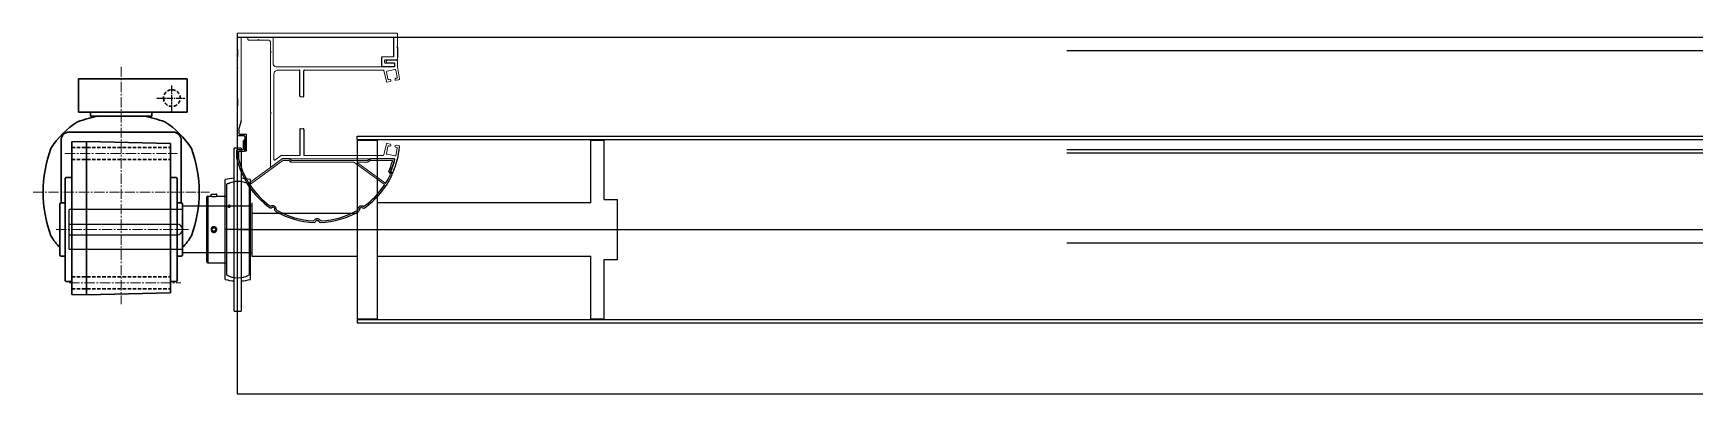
# Model space of a CAD drawing. Header units: millimetres. Extents: x -5505 to 394412, y -8522 to 584759.
# Drawn here: x -273 to 972, y 3280 to 3550 of the extents above; entities that cross this region are included whole.
import ezdxf

# ---------------------------------------------------------------- set-up
doc = ezdxf.new("R2010")
doc.units = ezdxf.units.MM
for name, pattern in [('AM_ISO08W050', [18, 12, -1.5, 3, -1.5]), ('CENTER2', [28.575, 19.05, -3.175, 3.175, -3.175]), ('DASHED2', [9.525, 6.35, -3.175])]:
    doc.linetypes.add(name, pattern=pattern)
doc.layers.add('AM_0', color=7, linetype='Continuous', lineweight=30)
doc.layers.add('AM_3', color=7, linetype='DASHED2', lineweight=30)
doc.layers.add('AM_7', color=4, linetype='AM_ISO08W050')
doc.layers.add('View_0_PV', color=7, linetype='Continuous')
doc.layers.add('LINE', color=7, linetype='Continuous', lineweight=20, plot=False)

# ---------------------------------------------------------------- blocks, each defined once
blk = doc.blocks.new('eeee')
for p, q in [((8549.5, 2800.8), (8548.7, 2801.9)), ((8614.7, 2769), (8614.7, 2788.5)), ((8617.7, 2769), (8617.7, 2788.5)), ((8614.7, 2744), (8614.7, 2725)), ((8617.7, 2744), (8617.7, 2725))]:
    blk.add_line(p, q)
for centre, radius, start, end in [((8548.5, 2801.8), 0.3, 34.8452, 155.6824), ((8602.9, 2777.2), 60, 155.6824, 175.5017), ((8604.7, 2777), 60, 156.8923, 165.8951), ((8547, 2791.5), 0.5, 165.8951, 270), ((8549.3, 2800.6), 0.3, 336.8923, 34.8452), ((8615.2, 2769), 0.5, 180, 270), ((8617.2, 2769), 0.5, 270, 0), ((8615.2, 2744), 0.5, 90, 180), ((8617.2, 2744), 0.5, 0, 90), ((8614.2, 2725), 0.5, 270, 0), ((8618.2, 2725), 0.5, 180, 270)]:
    blk.add_arc(centre, radius, start, end)
at = {"layer": 'LINE'}
for p, q in [((8547, 2791), (8553.2, 2791)), ((8553.3, 2791), (8613.3, 2791)), ((8624.7, 2791), (8613.3, 2791)), ((8630.7, 2791), (8624.7, 2791)), ((8638.9, 2796.9), (8631, 2791.1)), ((8631.8, 2788.6), (8636.4, 2792)), ((8637.2, 2791.6), (8637.2, 2727.5)), ((8639.7, 2757.2), (8639.7, 2796.5)), ((8545.7, 2780.9), (8543.5, 2781.3)), ((8545.9, 2788.4), (8544.8, 2783.1)), ((8545.2, 2782.5), (8546, 2782.3)), ((8552.4, 2787.6), (8546.5, 2788.8)), ((8552.3, 2779.5), (8550.1, 2780)), ((8550.4, 2781.4), (8551.1, 2781.3)), ((8551.7, 2781.7), (8552.8, 2787)), ((8554.7, 2788.1), (8552.9, 2779.9)), ((8613.3, 2788.5), (8555.2, 2788.5)), ((8613.3, 2788.5), (8614.7, 2788.5)), ((8617.7, 2788.5), (8631.5, 2788.5)), ((8617.2, 2768.5), (8615.2, 2768.5)), ((8639.2, 2756.7), (8639.7, 2757.2)), ((8639.7, 2756.2), (8639.2, 2756.7)), ((8639.7, 2711.5), (8639.7, 2756.2)), ((8617.2, 2744.5), (8615.2, 2744.5)), ((8543.1, 2731.1), (8544.7, 2722)), ((8545.7, 2732.1), (8543.5, 2731.7)), ((8545.9, 2724.5), (8544.8, 2729.9)), ((8545.2, 2730.5), (8546, 2730.6)), ((8552.3, 2733.5), (8550.1, 2733)), ((8550.4, 2731.5), (8551.1, 2731.7)), ((8551.7, 2731.3), (8552.8, 2725.9)), ((8554.7, 2724.9), (8552.9, 2733.1)), ((8544.7, 2717.7), (8544.7, 2722)), ((8552.2, 2717.2), (8545.2, 2717.2)), ((8552.4, 2725.3), (8546.5, 2724.1)), ((8546.7, 2721.5), (8546.7, 2719.7)), ((8547.2, 2722), (8553.3, 2722)), ((8547.2, 2719.2), (8552.2, 2719.2)), ((8553.3, 2722), (8613.3, 2722)), ((8613.3, 2724.5), (8555.2, 2724.5)), ((8614.2, 2724.5), (8613.3, 2724.5)), ((8613.3, 2722), (8635.7, 2722)), ((8634.2, 2724.5), (8618.2, 2724.5)), ((8637.7, 2720), (8637.7, 2700.5)), ((8639.2, 2711), (8639.7, 2711.5)), ((8639.7, 2710.5), (8639.2, 2711)), ((8639.7, 2706.7), (8639.7, 2710.5)), ((8639.7, 2704), (8639.7, 2706.7)), ((8638.2, 2700), (8656.2, 2700)), ((8648.2, 2702), (8641.7, 2702)), ((8648.7, 2701.5), (8648.2, 2702)), ((8649.2, 2702), (8648.7, 2701.5)), ((8656.2, 2702), (8649.2, 2702)), ((8656.7, 2700.5), (8656.7, 2701.5))]:
    blk.add_line(p, q, dxfattribs=at)
for centre, radius, start, end in [((8630.7, 2791.5), 0.5, 270, 306.4088), ((8636.7, 2791.6), 0.5, 0, 126.4088), ((8639.2, 2796.5), 0.5, 0, 126.4088), ((8543.6, 2781.8), 0.5, 168.4619, 258.4619), ((8545.3, 2783), 0.5, 168.4619, 258.4619), ((8545.8, 2781.6), 0.75, 258.4619, 78.4619), ((8546.4, 2788.3), 0.5, 78.57, 168.57), ((8550.2, 2780.7), 0.75, 78.4619, 258.4619), ((8551.2, 2781.8), 0.5, 258.4619, 348.4619), ((8552.4, 2780), 0.5, 258.4619, 348.4619), ((8552.3, 2787.2), 0.5, 348.57, 78.57), ((8555.2, 2788), 0.5, 90, 180), ((8631.5, 2789), 0.5, 270, 306.4088), ((8543.6, 2731.2), 0.5, 101.5381, 191.5381), ((8545.3, 2730), 0.5, 101.5381, 191.5381), ((8545.8, 2731.4), 0.75, 281.5381, 101.5381), ((8550.2, 2732.3), 0.75, 101.5381, 281.5381), ((8551.2, 2731.2), 0.5, 11.5381, 101.5381), ((8552.4, 2733), 0.5, 11.5381, 101.5381), ((8634.2, 2727.5), 3, 270, 0), ((8545.2, 2717.7), 0.5, 180, 270), ((8546.4, 2724.6), 0.5, 191.43, 281.43), ((8547.2, 2721.5), 0.5, 90, 180), ((8547.2, 2719.7), 0.5, 180, 270), ((8552.2, 2718.2), 1, 270, 90), ((8552.3, 2725.8), 0.5, 281.43, 11.43), ((8555.2, 2725), 0.5, 180, 270), ((8635.7, 2720), 2, 0, 90), ((8641.7, 2704), 2, 180, 270), ((8638.2, 2700.5), 0.5, 180, 270), ((8656.2, 2701.5), 0.5, 0, 90), ((8656.2, 2700.5), 0.5, 270, 0)]:
    blk.add_arc(centre, radius, start, end, dxfattribs=at)
blk = doc.blocks.new('dddd')
for p, q in [((8423.4, 2981.2), (8423.4, 2969.8)), ((8423.9, 2981.7), (8424.1, 2981.7)), ((8424.6, 2971), (8424.6, 2981.2)), ((8423.9, 2969.3), (8428.4, 2969.3)), ((8425.1, 2970.5), (8429.9, 2970.5)), ((8427.4, 2958.9), (8428.9, 2964.3)), ((8428.9, 2968.8), (8428.9, 2964.3)), ((8430.4, 2948.2), (8430.4, 2970)), ((8430.4, 2920), (8430.4, 2942.2)), ((8430.4, 2920), (8430.4, 2942.2)), ((8312.4, 2917.9), (8312.4, 2916.5)), ((8321.9, 2918.4), (8321.9, 2911.2)), ((8430.4, 2911.4), (8430.4, 2919)), ((8310.4, 2904.3), (8310.4, 2911.7)), ((8313.4, 2897), (8313.4, 2911.2)), ((8429.9, 2910.9), (8429.9, 2908.6)), ((8430.4, 2894), (8430.4, 2905.4))]:
    blk.add_line(p, q)
for centre, start, end in [((8423.9, 2981.2), 90, 180), ((8424.1, 2981.2), 0, 90), ((8423.9, 2969.8), 180, 270), ((8425.1, 2971), 180, 270), ((8428.4, 2968.8), 0, 90), ((8429.9, 2970), 0, 90)]:
    blk.add_arc(centre, 0.5, start, end)
at = {"layer": 'LINE'}
for p, q in [((8427.4, 2958.9), (8427.4, 2899.8)), ((8429.9, 2947.7), (8430.4, 2948.2)), ((8429.9, 2942.7), (8429.9, 2947.7)), ((8430.4, 2942.2), (8429.9, 2942.7)), ((8312.9, 2918.4), (8321.9, 2918.4)), ((8319.4, 2916), (8312.9, 2916)), ((8319.9, 2913.9), (8319.9, 2915.5)), ((8429.9, 2919.5), (8430.4, 2920)), ((8430.4, 2919), (8429.9, 2919.5)), ((8310.4, 2911.7), (8310.4, 2912.9)), ((8310.4, 2904.3), (8310.9, 2903.8)), ((8310.9, 2903.8), (8310.4, 2903.3)), ((8310.4, 2903.3), (8310.4, 2894)), ((8310.9, 2913.4), (8319.4, 2913.4)), ((8321.9, 2911.2), (8313.4, 2911.2)), ((8429.9, 2910.9), (8430.4, 2911.4)), ((8429.9, 2905.9), (8429.9, 2908.6)), ((8430.4, 2905.4), (8429.9, 2905.9)), ((8310.9, 2893.5), (8429.9, 2893.5)), ((8427.2, 2896.5), (8313.9, 2896.5)), ((8427.4, 2899.8), (8427.4, 2896.7))]:
    blk.add_line(p, q, dxfattribs=at)
for centre, radius, start, end in [((8312.9, 2917.9), 0.5, 90, 180), ((8312.9, 2916.5), 0.5, 180, 270), ((8319.4, 2915.5), 0.5, 0, 90), ((8310.9, 2912.9), 0.5, 90, 180), ((8319.4, 2913.9), 0.5, 270, 0), ((8310.9, 2894), 0.5, 180, 270), ((8313.9, 2897), 0.5, 180, 270), ((8427.2, 2896.7), 0.2, 270, 0), ((8429.9, 2894), 0.5, 270, 0)]:
    blk.add_arc(centre, radius, start, end, dxfattribs=at)
blk = doc.blocks.new('wewwww')
for p, q in [((8462.7, 3641.9), (8461.9, 3641.9)), ((8462.7, 3641.9), (8463.5, 3641.9)), ((8430.4, 3632.5), (8429.7, 3632.1)), ((8430.4, 3632.5), (8431.1, 3633)), ((8495.3, 3632.3), (8494.7, 3632.8)), ((8495.3, 3632.3), (8496, 3631.9)), ((8407.8, 3605.5), (8406.5, 3607.3)), ((8407.8, 3605.5), (8406.5, 3607.3)), ((8409.1, 3605.5), (8407.8, 3607.3)), ((8405.3, 3595.7), (8422.9, 3595.7)), ((8424.7, 3596.8), (8422.9, 3595.7)), ((8424.7, 3598), (8423, 3596.9)), ((8483.2, 3595.7), (8482.4, 3596.7)), ((8483.6, 3597.1), (8483, 3597.9)), ((8483.2, 3595.7), (8488.7, 3595.7)), ((8516.9, 3589.4), (8516.9, 3582.2)), ((8521.6, 3589.9), (8517.4, 3589.9)), ((8517.9, 3588.2), (8517.9, 3582.2)), ((8522.4, 3588.7), (8518.4, 3588.7)), ((8521.6, 3595.7), (8521.6, 3589.9)), ((8522.9, 3595.7), (8522.9, 3589.2)), ((8517.4, 3581.7), (8517.4, 3581.7))]:
    blk.add_line(p, q)
for centre, radius, start, end in [((8462.7, 3581.7), 61.8, 92.1571, 120.2825), ((8462.7, 3581.7), 60.6, 92.8702, 119.6057), ((8459.7, 3641.1), 1, 37.311, 92.8702), ((8460.4, 3642.4), 1, 24.5312, 92.1571), ((8462.7, 3643.4), 2.75, 217.311, 322.689), ((8476.8, 3652.5), 18.3, 212.0865, 215.3424), ((8448.6, 3652.5), 18.3, 324.6633, 327.9139), ((8465, 3642.4), 1, 87.8456, 155.4715), ((8465.7, 3641.1), 1, 87.1299, 142.689), ((8462.7, 3581.7), 61.8, 59.3669, 87.8456), ((8462.7, 3581.7), 60.6, 60.0357, 87.1299), ((8462.7, 3581.7), 61.8, 124.594, 155.481), ((8462.7, 3581.7), 60.6, 125.2229, 146.037), ((8428.2, 3631.7), 1, 56.9681, 124.594), ((8428.3, 3630.3), 1, 69.7719, 125.2416), ((8429.6, 3633.8), 2.75, 249.748, 355.1259), ((8436.6, 3649), 18.3, 244.5234, 247.7793), ((8432.1, 3634.1), 1, 120.2825, 187.9084), ((8412.8, 3633.9), 18.3, 357.1002, 0.3508), ((8433.3, 3633.5), 1, 119.578, 175.1129), ((8492.4, 3633.3), 1, 4.5209, 60.08), ((8496.2, 3633.6), 2.75, 184.5209, 289.8988), ((8493.7, 3633.9), 1, 351.741, 59.3669), ((8512.9, 3633.6), 18.3, 179.2964, 182.5522), ((8489.2, 3648.9), 18.3, 291.8731, 295.1238), ((8497.5, 3631.5), 1, 55.0554, 122.6813), ((8497.4, 3630.1), 1, 54.3397, 109.8988), ((8462.7, 3581.7), 60.6, 33.9613, 54.3841), ((8462.7, 3581.7), 61.8, 13.1262, 55.0554), ((8462.7, 3581.7), 60.6, 148.1399, 154.9549), ((8411.7, 3613.4), 0.5, 53.5912, 148.1399), ((8412.9, 3615.2), 0.5, 146.037, 233.5912), ((8512.5, 3615.2), 0.5, 306.4088, 33.9613), ((8513.7, 3613.4), 0.5, 31.8585, 126.4088), ((8462.7, 3581.7), 60.6, 13.3911, 31.8585), ((8462.7, 3581.7), 59.7, 156.773, 165.8222), ((8462.7, 3581.7), 59.7, 156.773, 165.8222), ((8462.7, 3581.7), 58.5, 156.2019, 164.2947), ((8407.6, 3605.3), 0.3, 336.773, 35.8689), ((8408.9, 3605.3), 0.268, 331.2992, 37.6545), ((8405.3, 3596.2), 0.5, 165.8222, 270), ((8406.9, 3597.4), 0.5, 164.2947, 270), ((8422.9, 3597.2), 0.3, 270, 302.7078), ((8424.9, 3597.8), 0.3, 90, 122.7078), ((8424.9, 3596.6), 0.3, 90, 122.7078), ((8482, 3596.4), 0.5, 38.1972, 90), ((8482.6, 3597.6), 0.5, 38.1972, 90), ((8484, 3597.4), 0.5, 218.1972, 270), ((8517.4, 3589.4), 0.5, 90, 180), ((8518.4, 3588.2), 0.5, 90, 180), ((8522.4, 3589.2), 0.5, 270, 0), ((8517.4, 3582.2), 0.5, 180, 270), ((8517.4, 3582.2), 0.5, 270, 0)]:
    blk.add_arc(centre, radius, start, end)
at = {"layer": 'LINE'}
for p, q in [((8412, 3613.8), (8432.6, 3598.6)), ((8412.6, 3614.8), (8435.2, 3598.2)), ((8512.8, 3614.8), (8488.5, 3596.9)), ((8513.4, 3613.8), (8489, 3595.8)), ((8406.9, 3596.9), (8411.3, 3596.9)), ((8411.3, 3596.9), (8422.9, 3596.9)), ((8424.9, 3598.1), (8432.4, 3598.1)), ((8424.9, 3596.9), (8471.3, 3596.9)), ((8435.5, 3598.1), (8471.3, 3598.1)), ((8482.6, 3598.1), (8471.3, 3598.1)), ((8482, 3596.9), (8471.3, 3596.9)), ((8488.5, 3596.9), (8484, 3596.9))]:
    blk.add_line(p, q, dxfattribs=at)
for centre, radius, start, end in [((8432.4, 3598.4), 0.3, 270, 53.5912), ((8435.5, 3598.6), 0.5, 233.5912, 270), ((8435.4, 3598.4), 0.3, 233.5912, 270), ((8488.7, 3596.2), 0.5, 270, 306.4088)]:
    blk.add_arc(centre, radius, start, end, dxfattribs=at)
blk = doc.blocks.new('N_CASE_Y________1220__00')
at = {"layer": 'View_0_PV', "color": 4, "linetype": 'CENTER2', "lineweight": 15, "ltscale": 0.4}
for p, q in [((-714, 298), (-714, 475.8)), ((-752.8, 460), (-669.3, 460)), ((-762.6, 420), (-663.5, 420)), ((-779.9, 392), (-647.8, 392)), ((-756.2, 363), (-672, 363))]:
    blk.add_line(p, q, dxfattribs=at)
at = {"layer": 'View_0_PV', "color": 7, "lineweight": 30}
for p, q in [((-751, 468.7), (-740, 469)), ((-751, 354.3), (-751, 468.7)), ((-740, 354), (-740, 469)), ((-740, 469), (-677, 467.4)), ((-677, 355.6), (-677, 467.4)), ((-755.5, 459), (-756, 458.5)), ((-756, 381.5), (-756, 458.5)), ((-755.5, 459), (-751, 459)), ((-677, 459), (-672.5, 459)), ((-672.5, 459), (-672, 458.5)), ((-672, 381.5), (-672, 458.5)), ((-759, 353), (-759, 400)), ((-669, 353), (-669, 400)), ((-756, 381.5), (-755.5, 381)), ((-755.5, 381), (-751, 381)), ((-677, 381), (-672.5, 381)), ((-672, 381.5), (-672.5, 381)), ((-740, 354), (-751, 354.3)), ((-740, 354), (-677, 355.6)), ((-753, 347), (-675, 347))]:
    blk.add_line(p, q, dxfattribs=at)
at = {"layer": 'View_0_PV', "color": 7, "linetype": 'DASHED2', "lineweight": 30, "ltscale": 0.4}
for p, q in [((-751, 464.5), (-677, 464.5)), ((-751, 455.5), (-677, 455.5)), ((-751, 367.5), (-677, 367.5)), ((-751, 358.5), (-677, 358.5))]:
    blk.add_line(p, q, dxfattribs=at)
at = {"layer": 'View_0_PV', "color": 7, "lineweight": 30}
for centre, start, end in [((-753, 353), 180, 270), ((-675, 353), 270, 0)]:
    blk.add_arc(centre, 6, start, end, dxfattribs=at)
at = {"layer": 'View_0_PV'}
for p in [(-714, 420), (-714, 392)]:
    blk.add_point(p, dxfattribs=at)
blk = doc.blocks.new('N_SSS_Y_N_______1210__00')
at = {"layer": 'View_0_PV', "color": 7, "lineweight": 30}
for p, q in [((-760, 439.4), (-759, 440)), ((-760, 439.4), (-760, 400.6)), ((-759, 440), (-756, 440)), ((-756, 440), (-756, 400)), ((-672, 440), (-669, 440)), ((-672, 440), (-672, 400)), ((-669, 440), (-668, 439.4)), ((-668, 439.4), (-668, 400.6)), ((-760, 400.6), (-759, 400)), ((-759, 400), (-756, 400)), ((-672, 400), (-669, 400)), ((-669, 400), (-668, 400.6))]:
    blk.add_line(p, q, dxfattribs=at)
at = {"layer": 'View_0_PV'}
blk.add_point((-714, 420), dxfattribs=at)
blk = doc.blocks.new('M_FRM_Y_________63L__01')
at = {"layer": 'AM_0', "ltscale": 0.4}
blk.add_line((-57, 16.8), (-57, -16.8), dxfattribs=at)
for centre, radius, start, end in [((0, 0), 62, 121.7551, 148.2431), ((0, -36.5), 95, 69.9099, 110.0883), ((0, 0), 62, 47.8969, 58.2426), ((36.5, 0), 95, 159.9104, 169.8114), ((36.5, 0), 95, 190.1886, 200.0887), ((0, 0), 62, 211.7554, 238.2428), ((0, 0), 62, 301.7552, 312.1035), ((0, 36.5), 95, 249.91, 290.0883)]:
    blk.add_arc(centre, radius, start, end, dxfattribs=at)
blk = doc.blocks.new('D_BOX_DH996WW_____02__K')
at = {"layer": 'AM_0', "ltscale": 0.4}
for p, q in [((-28, 31.5), (-28, -49)), ((-3, 32), (-27.5, 32)), ((-3, 32), (-3, -49.5)), ((0, 23), (-3, 23)), ((0, 23), (0, -23)), ((0, -23), (-3, -23)), ((-3, -49.5), (-27.5, -49.5))]:
    blk.add_line(p, q, dxfattribs=at)
for centre, start, end in [((-27.5, 31.5), 90, 179.9999), ((-27.5, -49), 180, 269.9999)]:
    blk.add_arc(centre, 0.5, start, end, dxfattribs=at)
at = {"layer": 'AM_3', "ltscale": 0.4}
blk.add_circle((-13.5, -38), 6.25, dxfattribs=at)
at = {"layer": 'AM_7', "ltscale": 0.4}
for p, q in [((-13.5, -26.8), (-13.5, -47.8)), ((-3.8, -38), (-23.2, -38))]:
    blk.add_line(p, q, dxfattribs=at)
blk = doc.blocks.new('C-1S UP LEFT')
for p, q in [((-120, 0), (-120, -267.2)), ((-120, 0), (501.7, 0)), ((-30, -74.1), (501.7, -74.1)), ((-30, -76.6), (-30, -74.1)), ((-30, -76.6), (501.7, -76.6)), ((-30, -77.1), (-30, -211.1)), ((-30, -77.1), (-15, -77.1)), ((-15, -77.1), (-15, -211.1)), ((145, -77.1), (155, -77.1)), ((145, -124.1), (145, -77.1)), ((155, -121.6), (155, -77.1)), ((-109.1, -124.1), (-109.1, -129.1)), ((-109.1, -124.1), (-109.1, -161.6)), ((-109.1, -124.1), (-109.1, -161.6)), ((145, -124.1), (-15, -124.1)), ((155, -121.6), (165, -121.6)), ((165, -166.6), (165, -121.6)), ((-161, -129.1), (-246, -129.1)), ((-246, -159.1), (-246, -129.1)), ((-109.1, -126.6), (-161, -126.6)), ((-161, -126.6), (-161, -129.1)), ((-161, -129.1), (-161, -159.1)), ((-30, -132), (-109.1, -132)), ((-246, -140.1), (-165, -140.1)), ((-246, -140.1), (-165, -140.1)), ((-246, -148.1), (-165, -148.1)), ((-120.1, -144.1), (501.7, -144.1)), ((-120.1, -144.1), (501.7, -144.1)), ((-161, -159.1), (-246, -159.1)), ((-161, -159.1), (-161, -161.6)), ((-109.1, -161.6), (-161, -161.6)), ((-109.1, -159.1), (-109.1, -164.1)), ((-109.1, -161.6), (-109.1, -164.1)), ((-109.1, -161.6), (-109.1, -164.1)), ((-109.1, -164.1), (-30, -164.1)), ((-15, -164.1), (-5, -164.1)), ((-5, -164.1), (145, -164.1)), ((145, -211.1), (145, -164.1)), ((155, -166.6), (165, -166.6)), ((155, -211.1), (155, -166.6)), ((-30, -211.1), (-15, -211.1)), ((-30, -211.6), (501.7, -211.6)), ((-30, -211.6), (-30, -214.1)), ((145, -211.1), (155, -211.1)), ((-30, -214.1), (501.7, -214.1)), ((-120, -267.2), (501.7, -267.2))]:
    blk.add_line(p, q)
at = {"color": 7, "linetype": 'Continuous', "lineweight": 25}
for p, q in [((-117, -83), (-122.3, -83)), ((-122.3, -144.1), (-122.3, -83)), ((-117, -83), (-117, -144.1)), ((-129.2, -106.7), (-129.2, -144.1)), ((-128.1, -110.2), (-128.1, -178)), ((-111.1, -110.2), (-111.1, -178)), ((-110.1, -144.1), (-110.1, -106.7)), ((-143.1, -120.3), (-143.1, -167.9)), ((-142, -119.2), (-139.6, -119.2)), ((-142, -119.2), (-142, -169)), ((-139.5, -117.6), (-139.4, -117.5)), ((-139.5, -117.6), (-135.4, -117.6)), ((-139.5, -119.2), (-139.5, -117.6)), ((-139.4, -117.5), (-135.5, -117.5)), ((-135.4, -117.6), (-135.5, -117.5)), ((-135.4, -119.2), (-135.4, -117.6)), ((-135.3, -119.2), (-128.1, -119.2)), ((-126.8, -126.7), (-126.8, -126.9)), ((-125.2, -126.6), (-125.2, -126.7)), ((-139.5, -144.1), (-139.4, -144.1)), ((-138.9, -144.1), (-138.2, -142.8)), ((-138.2, -145.4), (-138.9, -144.1)), ((-138.2, -142.8), (-136.7, -142.8)), ((-136.7, -145.4), (-138.2, -145.4)), ((-136.7, -142.8), (-136, -144.1)), ((-136, -144.1), (-136.7, -145.4)), ((-135.4, -144.1), (-135.5, -144.1)), ((-129.2, -144.1), (-129.2, -181.6)), ((-122.3, -144.1), (-129.2, -144.1)), ((-117, -144.1), (-122.3, -144.1)), ((-122.3, -205.2), (-122.3, -144.1)), ((-117, -144.1), (-117, -205.2)), ((-110.1, -144.1), (-117, -144.1)), ((-110.1, -181.6), (-110.1, -144.1)), ((-142, -169), (-128.1, -169)), ((-122.3, -205.2), (-117, -205.2))]:
    blk.add_line(p, q, dxfattribs=at)
at = {"color": 8, "linetype": 'Continuous', "lineweight": 25, "flags": 128}
for points in [[(-126, -126.3), (-126.2, -126.3), (-126.5, -126.4), (-126.6, -126.5), (-126.8, -126.6), (-126.8, -126.7)], [(-126, -126.3), (-125.7, -126.3), (-125.5, -126.4), (-125.3, -126.5), (-125.2, -126.6), (-125.2, -126.7)]]:
    blk.add_lwpolyline(points, dxfattribs=at)
at = {"color": 7, "linetype": 'Continuous', "lineweight": 25}
for centre, radius, start, end in [((-119.6, -144.1), 38.6, 93.9199, 104.2703), ((-119.6, -126.2), 18.1, 113.3944, 118.0725), ((-119.6, -126.2), 18.1, 61.9275, 107.9883), ((-119.6, -144.1), 38.6, 75.7297, 86.0801), ((-142, -120.3), 1.11, 90, 180), ((-126, -126.7), 0.797, 36.225, 180), ((-126, -126.7), 0.797, 180, 217.8421), ((-137.5, -144.1), 2.08, 0, 180), ((-137.5, -144.1), 2.08, 180, 0), ((-137.5, -144.1), 1.97, 0, 180), ((-137.5, -144.1), 1.97, 180, 0), ((-142, -167.9), 1.11, 180, 270), ((-119.6, -144.1), 38.6, 255.7297, 266.0801), ((-119.6, -162.1), 18.1, 241.9275, 298.0725), ((-119.6, -144.1), 38.6, 273.9199, 284.2703)]:
    blk.add_arc(centre, radius, start, end, dxfattribs=at)
blk.add_arc((-165, -144.1), 4, 270, 90)
for points, knots in [([(-126.8, -109.6), (-126.8, -109.6), (-126.8, -109.6), (-126.8, -109.6), (-126.8, -109.6), (-126.7, -109.6), (-126.7, -109.6), (-126.5, -109.5), (-126.3, -109.4), (-126, -109.3), (-125.7, -109.2), (-125.5, -109.1), (-125.3, -109), (-125.3, -109), (-125.2, -109), (-125.2, -109), (-125.2, -109)], [0, 0, 0, 0, 0.029313, 0.058422, 0.08764, 0.117277, 0.177636, 0.23897, 0.36673, 0.499166, 0.631346, 0.75887, 0.820337, 0.881188, 0.940729, 1, 1, 1, 1]), ([(-139.6, -119.2), (-139.6, -119.2), (-139.6, -119.2), (-139.6, -119.2), (-139.5, -119.2), (-139.5, -119.2), (-139.5, -119.2), (-139.4, -119.2), (-139.3, -119.2), (-139.2, -119.2), (-139, -119.3), (-138.7, -119.3), (-138.3, -119.3), (-137.9, -119.3), (-137.5, -119.3), (-137.1, -119.3), (-136.7, -119.3), (-136.3, -119.3), (-136, -119.3), (-135.7, -119.2), (-135.6, -119.2), (-135.5, -119.2), (-135.4, -119.2), (-135.3, -119.2), (-135.3, -119.2), (-135.3, -119.2)], [0, 0, 0, 0, 0.020614, 0.041068, 0.061446, 0.081834, 0.102318, 0.122983, 0.153783, 0.184691, 0.246129, 0.307831, 0.369636, 0.432049, 0.494822, 0.557905, 0.621181, 0.684275, 0.747518, 0.810551, 0.842266, 0.87388, 0.916083, 0.957875, 1, 1, 1, 1]), ([(-126.8, -126.9), (-126.8, -126.9), (-126.8, -126.9), (-126.8, -127), (-126.8, -127), (-126.7, -127.1), (-126.7, -127.2), (-126.5, -127.3), (-126.3, -127.4), (-126, -127.4), (-125.7, -127.3), (-125.5, -127.1), (-125.3, -127), (-125.3, -126.8), (-125.2, -126.7), (-125.2, -126.6), (-125.2, -126.6)], [0, 0, 0, 0, 0.02938, 0.058534, 0.087777, 0.117425, 0.177607, 0.238635, 0.366691, 0.49907, 0.631513, 0.759071, 0.820663, 0.881746, 0.940965, 1, 1, 1, 1]), ([(-125.2, -126.6), (-125.2, -126.5), (-125.2, -126.4), (-125.3, -126.3), (-125.3, -126.2), (-125.4, -126.1), (-125.5, -126.1), (-125.5, -126.1)], [0, 0, 0, 0, 0.196219, 0.397516, 0.604694, 0.818489, 1, 1, 1, 1]), ([(-135.3, -144.1), (-135.3, -144.1), (-135.3, -144), (-135.3, -143.8), (-135.4, -143.7), (-135.4, -143.6), (-135.4, -143.4), (-135.5, -143.2), (-135.7, -142.9), (-135.9, -142.6), (-136.3, -142.3), (-136.6, -142.1), (-137, -142), (-137.4, -142), (-137.9, -142), (-138.3, -142.1), (-138.6, -142.3), (-139, -142.6), (-139.2, -142.9), (-139.4, -143.3), (-139.5, -143.6), (-139.6, -143.8), (-139.6, -144), (-139.6, -144.1)], [0, 0, 0, 0, 0.020773, 0.041403, 0.061978, 0.082586, 0.103316, 0.124254, 0.186582, 0.249087, 0.311667, 0.374552, 0.437154, 0.499776, 0.561731, 0.625149, 0.687977, 0.750478, 0.81314, 0.875618, 0.917329, 0.958553, 1, 1, 1, 1]), ([(-139.6, -144.1), (-139.6, -144.2), (-139.6, -144.3), (-139.6, -144.4), (-139.5, -144.5), (-139.5, -144.7), (-139.5, -144.8), (-139.4, -145), (-139.2, -145.3), (-139, -145.6), (-138.6, -145.9), (-138.3, -146.1), (-137.9, -146.2), (-137.5, -146.3), (-137, -146.2), (-136.6, -146.1), (-136.3, -145.9), (-135.9, -145.6), (-135.7, -145.3), (-135.5, -145), (-135.4, -144.7), (-135.3, -144.4), (-135.3, -144.2), (-135.3, -144.1)], [0, 0, 0, 0, 0.02078, 0.041417, 0.061999, 0.082615, 0.103352, 0.124298, 0.186627, 0.249133, 0.3117, 0.374573, 0.437162, 0.499771, 0.561713, 0.625118, 0.687934, 0.750423, 0.813087, 0.875567, 0.917295, 0.958536, 1, 1, 1, 1])]:
    blk.add_open_spline(points, degree=3, knots=knots, dxfattribs=at)
at = {"rotation": 180}
for name, p in [('dddd', (8310.4, 2896.5)), ('eeee', (8544.7, 2699.9)), ('wewwww', (8402.7, 3504.6))]:
    blk.add_blockref(name, p, dxfattribs=at)
at = {"layer": 'AM_0', "xscale": -1}
for name, p, rotation in [('N_CASE_Y________1220__00', (507, 275.9), 180.000000000246), ('D_BOX_DH996WW_____02__K', (-207, -59.1), 90.00000000024595), ('M_FRM_Y_________63L__01', (-207, -116.1), 90.00000000024595), ('N_SSS_Y_N_______1210__00', (507, 275.9), 180.000000000246)]:
    blk.add_blockref(name, p, dxfattribs=dict(at, rotation=rotation))

msp = doc.modelspace()

# ---------------------------------------------------------------- linework, layer by layer
for p, q in [((501.68, 3547), (1557.32, 3547)), ((501.68, 3547), (1557.32, 3547)), ((501.68, 3537), (1557.32, 3537)), ((501.68, 3472.88), (1557.32, 3472.88)), ((501.68, 3472.88), (1557.32, 3472.88)), ((501.68, 3470.38), (1557.32, 3470.38)), ((501.68, 3470.38), (1557.32, 3470.38)), ((501.68, 3462.88), (1557.32, 3462.88)), ((501.68, 3460.38), (1557.32, 3460.38)), ((501.68, 3402.88), (1557.32, 3402.88)), ((501.68, 3402.88), (1557.32, 3402.88)), ((501.68, 3392.88), (1557.32, 3392.88)), ((501.68, 3335.38), (1557.32, 3335.38)), ((501.68, 3332.88), (1557.32, 3332.88)), ((501.68, 3279.84), (1557.32, 3279.84))]:
    msp.add_line(p, q)

# ---------------------------------------------------------------- block references
msp.add_blockref('C-1S UP LEFT', (0, 3547))

doc.saveas('drawing.dxf')
